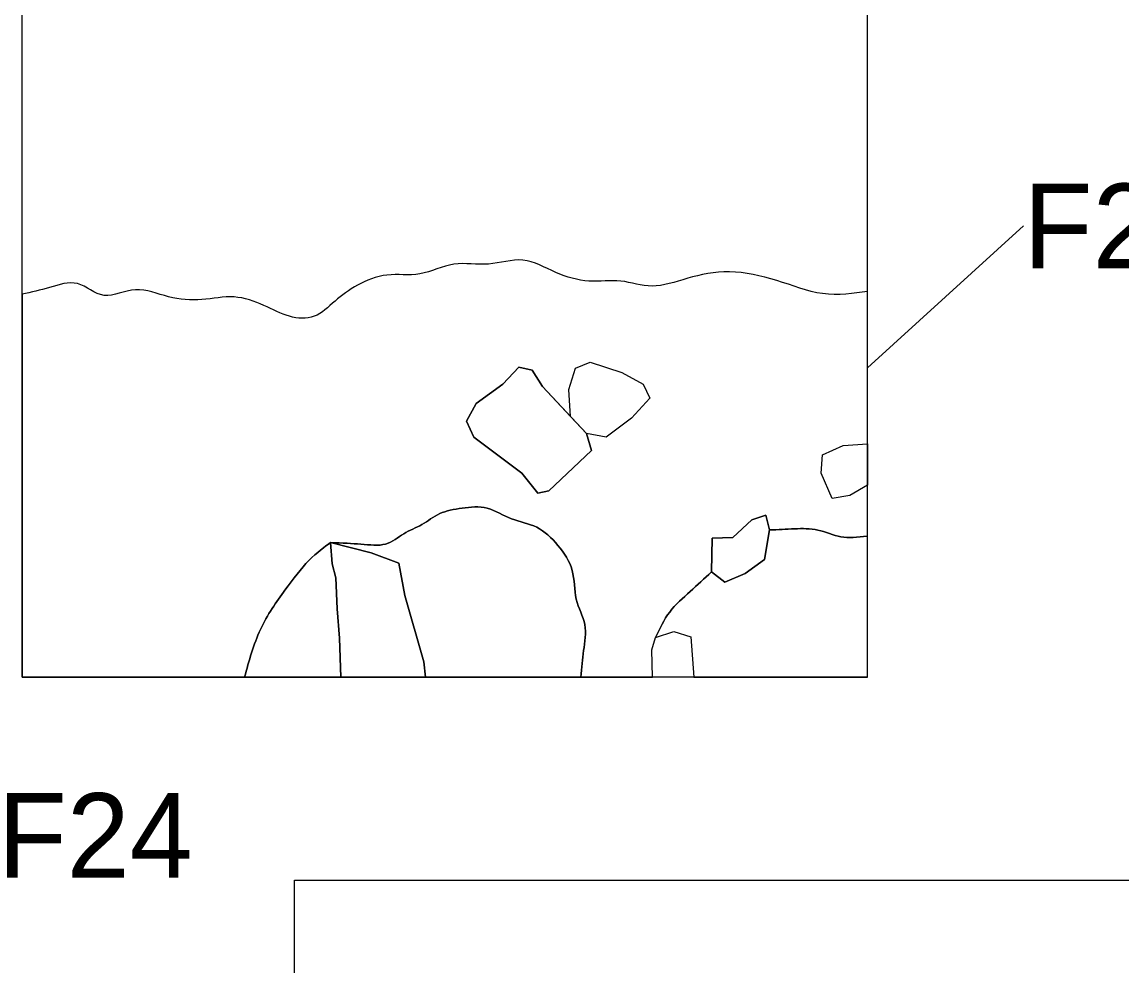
# Model space of a CAD drawing. Extents: x -204 to -1, y -285 to 3.
# Drawn here: x -196.45 to -191.24, y -266.82 to -262.35 of the extents above; entities that cross this region are included whole.
import ezdxf

# ---------------------------------------------------------------- set-up
doc = ezdxf.new("R2010")
doc.units = 0
for name, color, linetype in [('Brick', 7, 'Continuous'), ('Feature Labels', 7, 'Continuous'), ('Human Burial', 7, 'Continuous'), ('Quadrat Boundaries', 7, 'Continuous'), ('Stone', 7, 'Continuous'), ('Unnumbered unidentified Features', 7, 'Continuous')]:
    doc.layers.add(name, color=color, linetype=linetype)

msp = doc.modelspace()

# ---------------------------------------------------------------- linework, layer by layer
at = {"layer": 'Brick'}
for points in [[(-193.7551, -264.3771), (-193.7794, -264.297), (-193.9883, -264.0742), (-194.037, -263.9975), (-194.0997, -263.9836), (-194.1762, -264.0637), (-194.3015, -264.1542), (-194.3468, -264.2378), (-194.312, -264.3144), (-194.0857, -264.4851), (-194.0092, -264.5791), (-193.957, -264.5686)], [(-193.7794, -264.297), (-193.8551, -264.2163), (-193.863, -264.0881), (-193.8316, -263.9871), (-193.762, -263.9592), (-193.6124, -264.008), (-193.5114, -264.0637), (-193.4801, -264.1299), (-193.5671, -264.2239), (-193.6855, -264.3144)], [(-192.45, -264.5408), (-192.5333, -264.5895), (-192.6169, -264.6035), (-192.6691, -264.4851), (-192.6621, -264.398), (-192.5647, -264.3527), (-192.45, -264.3458)], [(-192.9301, -264.6836), (-192.9963, -264.7045), (-193.0868, -264.788), (-193.1842, -264.7915), (-193.1877, -264.9517), (-193.1251, -265.0004), (-193.0276, -264.9587), (-192.9371, -264.8925), (-192.9127, -264.7532)], [(-194.5417, -265.45), (-194.5487, -265.3765), (-194.6392, -265.0631), (-194.667, -264.9099), (-194.7993, -264.8612), (-194.9907, -264.8124), (-194.9838, -264.9134), (-194.9664, -264.9796), (-194.9594, -265.1258), (-194.949, -265.2651), (-194.942, -265.45)], [(-193.4662, -265.45), (-193.4697, -265.3208), (-193.4522, -265.2616), (-193.3652, -265.2338), (-193.2852, -265.2581), (-193.2713, -265.45)]]:
    msp.add_lwpolyline(points, close=True, dxfattribs=at)
at = {"layer": 'Feature Labels'}
msp.add_line((-191.7107, -263.3145), (-192.45, -263.9854), dxfattribs=at)
at = {"layer": 'Human Burial'}
for p, q in [((-196.45, -263.6373), (-196.45, -265.45)), ((-192.45, -264.3458), (-192.45, -263.6249)), ((-192.45, -264.7823), (-192.45, -264.5408)), ((-196.45, -265.45), (-195.3978, -265.45)), ((-193.8057, -265.45), (-193.4662, -265.45))]:
    msp.add_line(p, q, dxfattribs=at)
for points in [[(-193.7794, -264.297), (-193.7551, -264.3771), (-193.957, -264.5686), (-194.0092, -264.5791), (-194.0857, -264.4851), (-194.312, -264.3144), (-194.3468, -264.2378), (-194.3015, -264.1542), (-194.1762, -264.0637), (-194.0997, -263.9836), (-194.037, -263.9975), (-193.9883, -264.0742), (-193.8551, -264.2163)], [(-193.8551, -264.2163), (-193.863, -264.0881), (-193.8316, -263.9871), (-193.762, -263.9592), (-193.6124, -264.008), (-193.5114, -264.0637), (-193.4801, -264.1299), (-193.5671, -264.2239), (-193.6855, -264.3144), (-193.7794, -264.297)], [(-192.45, -264.5408), (-192.5333, -264.5895), (-192.6169, -264.6035), (-192.6691, -264.4851), (-192.6621, -264.398), (-192.5647, -264.3527), (-192.45, -264.3458)], [(-193.1877, -264.9517), (-193.1842, -264.7915), (-193.0868, -264.788), (-192.9963, -264.7045), (-192.9301, -264.6836), (-192.9127, -264.7532)], [(-193.4662, -265.45), (-193.4697, -265.3208), (-193.4522, -265.2616)]]:
    msp.add_lwpolyline(points, dxfattribs=at)
for points in [[(-192.45, -263.6249), (-192.5131, -263.6338), (-192.6642, -263.6549), (-192.8751, -263.5661), (-193.1079, -263.5165), (-193.3055, -263.5598), (-193.4727, -263.6185), (-193.6147, -263.5619), (-193.7677, -263.5871), (-193.9254, -263.5422), (-194.0785, -263.4517), (-194.2426, -263.5105), (-194.408, -263.4764), (-194.5679, -263.5597), (-194.726, -263.5322), (-194.8704, -263.5921), (-194.9714, -263.6679), (-195.0626, -263.7582), (-195.1876, -263.751), (-195.3021, -263.6889), (-195.4466, -263.6361), (-195.599, -263.6706), (-195.7577, -263.6587), (-195.9149, -263.5915), (-196.0689, -263.6767), (-196.1846, -263.56), (-196.3223, -263.6094), (-196.4081, -263.6282), (-196.45, -263.6373)], [(-194.9907, -264.8124), (-194.9319, -264.815), (-194.8481, -264.8187), (-194.7214, -264.834), (-194.6477, -264.7646), (-194.5553, -264.7327), (-194.4796, -264.6684), (-194.3704, -264.6486), (-194.2464, -264.636), (-194.1367, -264.7101), (-194.0104, -264.727), (-193.9118, -264.8224), (-193.8325, -264.9396), (-193.8409, -265.0859), (-193.7718, -265.1989), (-193.7958, -265.3251), (-193.8021, -265.4046), (-193.8057, -265.45)], [(-192.9127, -264.7532), (-192.8728, -264.7513), (-192.794, -264.7475), (-192.6834, -264.744), (-192.5767, -264.7971), (-192.4985, -264.788), (-192.45, -264.7823)], [(-195.3978, -265.45), (-195.3767, -265.3725), (-195.334, -265.2157), (-195.2028, -265.0307), (-195.0946, -264.8881), (-195.0169, -264.8315), (-194.9907, -264.8124)], [(-193.4522, -265.2616), (-193.4326, -265.2194), (-193.3934, -265.1354), (-193.2877, -265.0445), (-193.2211, -264.9827), (-193.1877, -264.9517)]]:
    msp.add_open_spline(points, degree=3, dxfattribs=at)
at = {"layer": 'Quadrat Boundaries'}
for p, q in [((-196.45, -265.45), (-196.45, -260.45)), ((-192.45, -265.45), (-192.45, -260.45)), ((-192.45, -265.45), (-196.45, -265.45))]:
    msp.add_line(p, q, dxfattribs=at)
at = {"layer": 'Stone'}
msp.add_lwpolyline([(-195.1621, -266.4096), (-187.9982, -266.4096), (-187.9982, -269.396), (-195.1621, -269.396)], close=True, dxfattribs=at)
at = {"layer": 'Unnumbered unidentified Features'}
for p, q in [((-192.45, -265.45), (-192.45, -264.7823)), ((-195.3978, -265.45), (-194.942, -265.45)), ((-194.5417, -265.45), (-193.8057, -265.45)), ((-193.2713, -265.45), (-192.45, -265.45))]:
    msp.add_line(p, q, dxfattribs=at)
for points in [[(-192.9127, -264.7532), (-192.9371, -264.8925), (-193.0276, -264.9587), (-193.1251, -265.0004), (-193.1877, -264.9517)], [(-194.9907, -264.8124), (-194.7993, -264.8612), (-194.667, -264.9099), (-194.6392, -265.0631), (-194.5487, -265.3765), (-194.5417, -265.45)], [(-194.942, -265.45), (-194.949, -265.2651), (-194.9594, -265.1258), (-194.9664, -264.9796), (-194.9838, -264.9134), (-194.9907, -264.8124)], [(-193.4522, -265.2616), (-193.3652, -265.2338), (-193.2852, -265.2581), (-193.2713, -265.45)]]:
    msp.add_lwpolyline(points, dxfattribs=at)
for points in [[(-193.8057, -265.45), (-193.8021, -265.4046), (-193.7958, -265.3251), (-193.7718, -265.1989), (-193.8409, -265.0859), (-193.8325, -264.9396), (-193.9118, -264.8224), (-194.0104, -264.727), (-194.1367, -264.7101), (-194.2464, -264.636), (-194.3704, -264.6486), (-194.4796, -264.6684), (-194.5553, -264.7327), (-194.6477, -264.7646), (-194.7214, -264.834), (-194.8481, -264.8187), (-194.9319, -264.815), (-194.9907, -264.8124)], [(-192.45, -264.7823), (-192.4985, -264.788), (-192.5767, -264.7971), (-192.6834, -264.744), (-192.794, -264.7475), (-192.8728, -264.7513), (-192.9127, -264.7532)], [(-194.9907, -264.8124), (-195.0169, -264.8315), (-195.0946, -264.8881), (-195.2028, -265.0307), (-195.334, -265.2157), (-195.3767, -265.3725), (-195.3978, -265.45)], [(-193.1877, -264.9517), (-193.2211, -264.9827), (-193.2877, -265.0445), (-193.3934, -265.1354), (-193.4326, -265.2194), (-193.4522, -265.2616)]]:
    msp.add_open_spline(points, degree=3, dxfattribs=at)

# ---------------------------------------------------------------- texts
at = {"layer": 'Feature Labels'}
for s, p in [('F23', (-191.7107, -263.5145)), ('F24', (-196.5661, -266.3984))]:
    msp.add_text(s, height=0.4, dxfattribs=at).set_placement(p)

doc.saveas('drawing.dxf')
